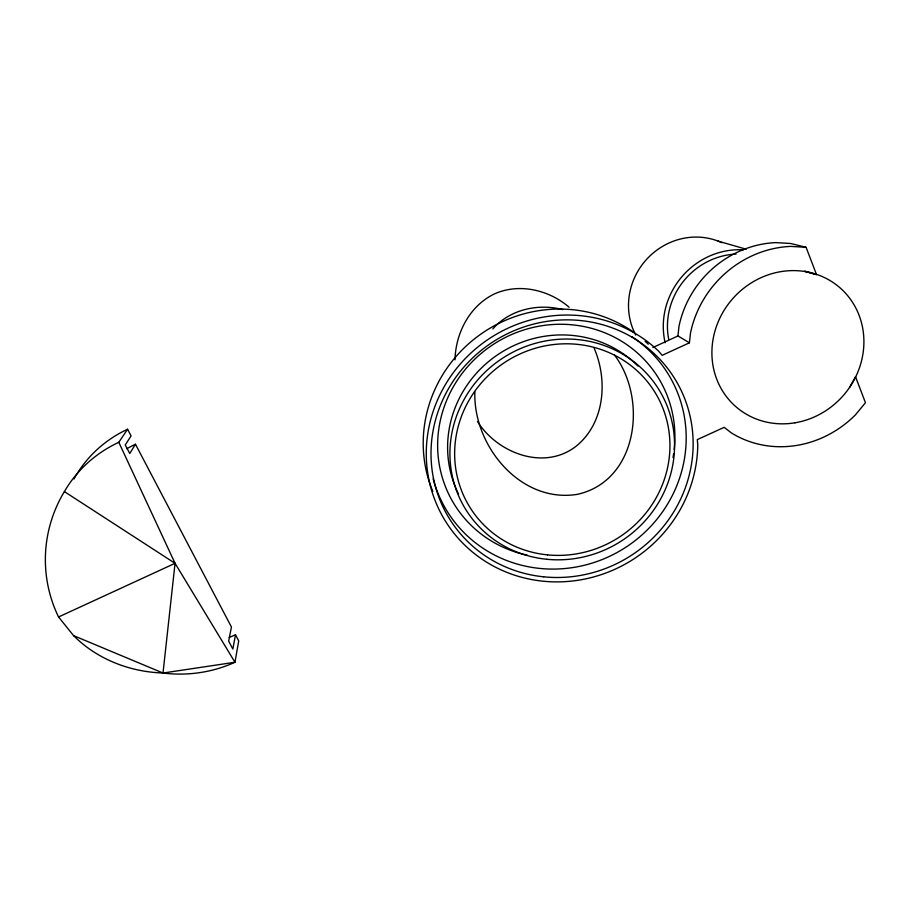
<?xml version="1.0" encoding="UTF-8"?>
<svg xmlns="http://www.w3.org/2000/svg" width="911" height="911" viewBox="0 0 911 911"><rect width="100%" height="100%" fill="white"/><g stroke="black" fill="none" stroke-linecap="round" stroke-linejoin="round"><path stroke-width="1.37" d="M652.811 347.546L677.955 335.965L678.946 326.548A100.028 93.286 -48.7 0 1 775.853 242.611L790.714 243.488L806.087 247.302L816.518 274.598L805.085 271.524M849.564 387.437L855.52 376.733L865.45 402.742L855.509 414.767A103.353 96.133 -48.2 0 1 731.419 432.941L724.177 427.339L697.302 439.614L697.758 444.807A137.379 131.742 -32.8 0 1 525.613 578.28A137.379 131.742 -32.8 0 1 445.058 385.182A137.379 131.742 -32.8 0 1 658.755 351.293L662.172 355.336L689.445 342.787L690.492 333.062A103.353 96.133 -48.2 0 1 790.748 246.391L806.087 247.302M235.494 634.762L238.728 640.923L234.958 662.251L163.012 673.024L175.049 563.317L118.806 442.29L127.586 429.229L131.093 435.913L125.24 444.955L129.749 453.507L135.466 444.238L231.44 627.03L228.661 641.162L232.84 649.076L235.494 634.762A115.993 110.015 11.5 0 1 229.185 637.415M492.805 328.905C509.841 309.455 538.196 303.181 562.736 309.626M58.555 616.975L175.049 563.317L234.958 662.251A128.77 121.755 11 0 1 163.012 673.024L73.586 635.639L58.555 616.975A133.655 132.197 -13.1 0 1 64.385 491.598A128.77 121.755 11 0 1 118.806 442.29M718.13 241.13L746.257 249.227M804.789 271.102L810.004 272.651M812.601 273.437L816.518 274.598M677.955 335.965L689.445 342.787M64.385 491.598L175.049 563.317M569.09 307.223C548.957 289.869 519.156 282.752 494.331 293.968C469.62 305.868 455.614 333.107 454.999 359.834M477.444 421.463C497.44 453.291 544.334 471.215 576.31 446.071C604.813 422.863 608.024 380.308 594.131 348.207M614.515 355.062C647.801 399.029 637.894 480.871 577.403 494.331C520.42 503.658 473.003 445.638 474.87 391.912M432.839 491.462A133.04 127.859 -33.3 0 1 474.677 338.721A133.04 127.859 -33.3 0 1 634.022 332.469M645.136 341.329A133.04 127.859 -33.3 0 1 648.245 344.21M631.744 336.615A130.091 124.921 -33.1 0 1 630.742 543.901A130.091 124.921 -33.1 0 1 433.158 478.822M527.241 555.163A120.036 115.298 -33.2 0 1 440.036 421.85A120.036 115.298 -33.2 0 1 574.693 325.09A120.036 115.298 -33.2 0 1 674.186 449.567M673.662 453.576A120.036 115.298 -33.2 0 1 673.001 457.561M458.586 494.104A111.506 107.065 -33.1 0 1 495.299 356.395A111.506 107.065 -33.1 0 1 637.985 366.097M635.764 335.066A66.275 62.722 -51.5 0 1 647.152 258.758A66.275 62.722 -51.5 0 1 721.945 242.747M665.167 342.764A74.053 69.555 -49.9 0 1 743.228 249.853M668.663 339.051A69.748 65.524 -49.9 0 1 736.077 254.078M126.845 448.736A106.633 101.144 11.5 0 1 135.466 444.238M74.03 478.958A123.486 117.12 11.5 0 1 127.586 429.229M163.012 673.024A134.612 119.751 -13.5 0 1 73.586 635.639M794.939 422.806A79.029 73.506 -48.2 0 0 849.929 298.557A79.029 73.506 -48.2 0 0 718.847 320.296A79.029 73.506 -48.2 0 0 794.939 422.806M543.639 576.811A132.642 127.198 -32.8 0 0 683.671 396.069A132.642 127.198 -32.8 0 0 458.916 373.134A132.642 127.198 -32.8 0 0 543.639 576.811M547.579 554.879A108.944 104.469 -32.8 0 0 662.001 405.999A108.944 104.469 -32.8 0 0 477.296 387.904A108.944 104.469 -32.8 0 0 547.579 554.879M546.805 559.274A113.681 109.013 -32.8 0 0 666.328 404.017A113.681 109.013 -32.8 0 0 473.618 384.977A113.681 109.013 -32.8 0 0 546.805 559.274"/></g></svg>
